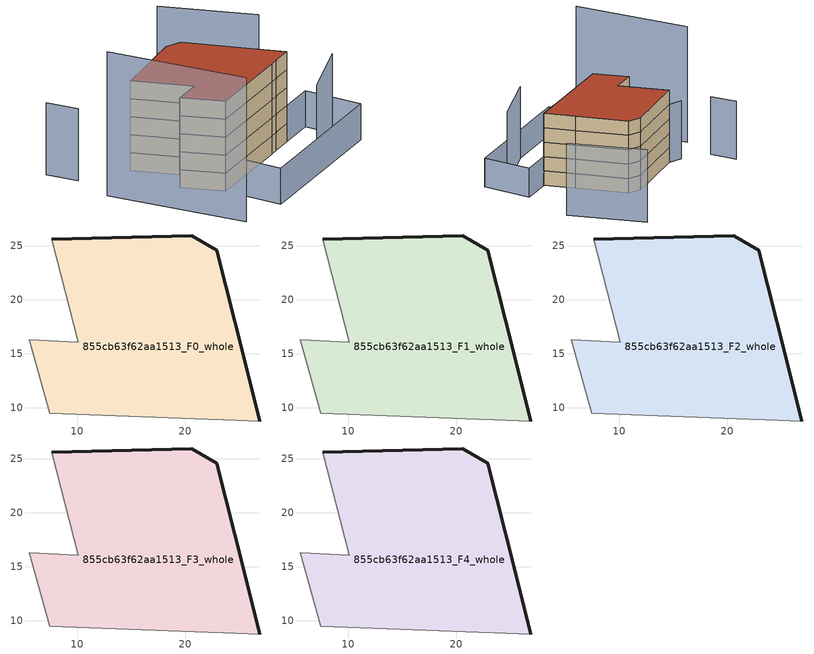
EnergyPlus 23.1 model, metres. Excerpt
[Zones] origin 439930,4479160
855cb63f62aa1513_F0_whole
 floor ground (EU_floor_Construction): 22.92,24.59 25.4,14.72 26.86,8.79 23.52,8.92 22.09,8.98 7.46,9.53 5.58,16.29 10.08,16.07 7.63,25.59 20.58,25.91 z0
 wall outside (EU_wall_Construction): 26.86,8.79 25.4,14.72 22.92,24.59 20.58,25.91 7.63,25.59 z0:3
 wall adiabatic (EU_wall_Construction): 7.63,25.59 10.08,16.07 5.58,16.29 7.46,9.53 22.09,8.98 23.52,8.92 26.86,8.79 z0:3
855cb63f62aa1513_F1_whole
 floor to 855cb63f62aa1513_F0_whole (EU_floor_Construction): 22.92,24.59 25.4,14.72 26.86,8.79 23.52,8.92 22.09,8.98 7.46,9.53 5.58,16.29 10.08,16.07 7.63,25.59 20.58,25.91 z3
 wall outside (EU_wall_Construction): 26.86,8.79 25.4,14.72 22.92,24.59 20.58,25.91 7.63,25.59 z3:6
 wall adiabatic (EU_wall_Construction): 7.63,25.59 10.08,16.07 5.58,16.29 7.46,9.53 22.09,8.98 23.52,8.92 26.86,8.79 z3:6
855cb63f62aa1513_F2_whole
 floor to 855cb63f62aa1513_F1_whole (EU_floor_Construction): 22.92,24.59 25.4,14.72 26.86,8.79 23.52,8.92 22.09,8.98 7.46,9.53 5.58,16.29 10.08,16.07 7.63,25.59 20.58,25.91 z6
 wall outside (EU_wall_Construction): 26.86,8.79 25.4,14.72 22.92,24.59 20.58,25.91 7.63,25.59 z6:9
 wall adiabatic (EU_wall_Construction): 7.63,25.59 10.08,16.07 5.58,16.29 7.46,9.53 22.09,8.98 23.52,8.92 26.86,8.79 z6:9
855cb63f62aa1513_F3_whole
 floor to 855cb63f62aa1513_F2_whole (EU_floor_Construction): 22.92,24.59 25.4,14.72 26.86,8.79 23.52,8.92 22.09,8.98 7.46,9.53 5.58,16.29 10.08,16.07 7.63,25.59 20.58,25.91 z9
 wall outside (EU_wall_Construction): 26.86,8.79 25.4,14.72 22.92,24.59 20.58,25.91 7.63,25.59 z9:12
 wall adiabatic (EU_wall_Construction): 7.63,25.59 10.08,16.07 5.58,16.29 7.46,9.53 22.09,8.98 23.52,8.92 26.86,8.79 z9:12
855cb63f62aa1513_F4_whole
 floor to 855cb63f62aa1513_F3_whole (EU_floor_Construction): 22.92,24.59 25.4,14.72 26.86,8.79 23.52,8.92 22.09,8.98 7.46,9.53 5.58,16.29 10.08,16.07 7.63,25.59 20.58,25.91 z12
 wall outside (EU_wall_Construction): 26.86,8.79 25.4,14.72 22.92,24.59 20.58,25.91 7.63,25.59 z12:15
 wall adiabatic (EU_wall_Construction): 7.63,25.59 10.08,16.07 5.58,16.29 7.46,9.53 22.09,8.98 23.52,8.92 26.86,8.79 z12:15
 roof outside (EU_roof_Construction): 26.86,8.79 25.4,14.72 22.92,24.59 20.58,25.91 7.63,25.59 10.08,16.07 5.58,16.29 7.46,9.53 22.09,8.98 23.52,8.92 z15
shading: 5.18,26.91 15.85,21.17 / 0.84,36.26 1.05,31 z0:12; -1.72,24.82 -0.71,2.16 z0:24; 18.51,-0.23 29.26,2.35 / 36.59,18.25 32.62,33.2 z0:15; 7.46,9.61 32.73,8.55 / 32.73,8.55 32.33,-0.87 / 32.33,-0.87 7.06,0.19 / 7.06,0.19 7.46,9.61 z0:6
[Building]
EU S2 Campaign: North Axis=0; Terrain=City; Solar Distribution=FullExterior
[Site:Location]
Madrid: Latitude=40.5; Longitude=-3.5; Time Zone=1; Elevation=609
[SizingPeriod:WeatherFileDays]
AnnualSizingPeriod: Begin Month=1; Begin Day of Month=1; End Month=12; End Day of Month=31; Day of Week for Start Day=Monday; Use Weather File Daylight Saving Period=No; Use Weather File Rain and Snow Indicators=No
[MATERIAL]
EU_InternalMass_Material: Roughness=MediumRough; Thickness=0.1; Conductivity=1; Density=1800; Specific Heat=900; Thermal Absorptance=0.9; Solar Absorptance=0.7; Visible Absorptance=0.7
[MATERIAL:NOMASS] Roughness=MediumRough; Thermal Absorptance=0.9; Solar Absorptance=0.7; Visible Absorptance=0.7
Name | Thermal Resistance
EU_wall_NoMass | 1.60022
EU_roof_NoMass | 1.57597
EU_floor_NoMass | 0.470652
[CONSTRUCTION]
EU_wall_Construction: EU_wall_NoMass
EU_roof_Construction: EU_roof_NoMass
EU_floor_Construction: EU_floor_NoMass
EU_InternalMass_Construction: EU_InternalMass_Material
[ZONE] Type=1; Multiplier=1; Ceiling Height=autocalculate; Floor Area=autocalculate; Part of Total Floor Area=Yes
Name | Volume
855cb63f62aa1513_F0_whole | 834.559
855cb63f62aa1513_F1_whole; 855cb63f62aa1513_F2_whole; 855cb63f62aa1513_F3_whole; 855cb63f62aa1513_F4_whole | 834.558
[INTERNALMASS] Construction=EU_InternalMass_Construction; Surface Area=278.186
Name | Zone or ZoneList
855cb63f62aa1513_F0_whole_EU_InternalMass | 855cb63f62aa1513_F0_whole
855cb63f62aa1513_F1_whole_EU_InternalMass | 855cb63f62aa1513_F1_whole
855cb63f62aa1513_F2_whole_EU_InternalMass | 855cb63f62aa1513_F2_whole
855cb63f62aa1513_F3_whole_EU_InternalMass | 855cb63f62aa1513_F3_whole
855cb63f62aa1513_F4_whole_EU_InternalMass | 855cb63f62aa1513_F4_whole
[OTHEREQUIPMENT] Fuel Type=Electricity; Design Level Calculation Method=Watts/Area; Power per Zone Floor Area=1; Fraction Latent=0; Fraction Radiant=0; Fraction Lost=0; Carbon Dioxide Generation Rate=0; EndUse Subcategory=EU_Step8_InternalGains
Name | Zone or ZoneList or Space or SpaceList | Schedule
EU_Step8_InternalGain_855cb63f62aa1513_F0_whole_f000 | 855cb63f62aa1513_F0_whole | EU_Step8_GainSchedule_855cb63f62aa1513_F0_whole_f000
EU_Step8_InternalGain_855cb63f62aa1513_F1_whole_f000 | 855cb63f62aa1513_F1_whole | EU_Step8_GainSchedule_855cb63f62aa1513_F1_whole_f000
EU_Step8_InternalGain_855cb63f62aa1513_F2_whole_f000 | 855cb63f62aa1513_F2_whole | EU_Step8_GainSchedule_855cb63f62aa1513_F2_whole_f000
EU_Step8_InternalGain_855cb63f62aa1513_F3_whole_f000 | 855cb63f62aa1513_F3_whole | EU_Step8_GainSchedule_855cb63f62aa1513_F3_whole_f000
EU_Step8_InternalGain_855cb63f62aa1513_F4_whole_f000 | 855cb63f62aa1513_F4_whole | EU_Step8_GainSchedule_855cb63f62aa1513_F4_whole_f000
[ZONEVENTILATION:DESIGNFLOWRATE] Schedule=EU_AlwaysOn; Design Flow Rate Calculation Method=AirChanges/Hour; Air Changes per Hour=0.480704; Ventilation Type=Natural; Fan Pressure Rise=0; Fan Total Efficiency=1; Constant Term Coefficient=1; Temperature Term Coefficient=0; Velocity Term Coefficient=0; Velocity Squared Term Coefficient=0; Minimum Indoor Temperature=-100; Maximum Indoor Temperature=100; Delta Temperature=-100; Minimum Outdoor Temperature=-100; Maximum Outdoor Temperature=100; Maximum Wind Speed=40
Name | Zone or ZoneList or Space or SpaceList
EU_ConstantAir_855cb63f62aa1513_F0_whole | 855cb63f62aa1513_F0_whole
EU_ConstantAir_855cb63f62aa1513_F1_whole | 855cb63f62aa1513_F1_whole
EU_ConstantAir_855cb63f62aa1513_F2_whole | 855cb63f62aa1513_F2_whole
EU_ConstantAir_855cb63f62aa1513_F3_whole | 855cb63f62aa1513_F3_whole
EU_ConstantAir_855cb63f62aa1513_F4_whole | 855cb63f62aa1513_F4_whole
[HVACTEMPLATE:THERMOSTAT] Constant Heating Setpoint=20; Constant Cooling Setpoint=50
EU_HeatOnly_855cb63f62aa1513_F0_whole; EU_HeatOnly_855cb63f62aa1513_F1_whole; EU_HeatOnly_855cb63f62aa1513_F2_whole; EU_HeatOnly_855cb63f62aa1513_F3_whole; EU_HeatOnly_855cb63f62aa1513_F4_whole
[HVACTEMPLATE:ZONE:IDEALLOADSAIRSYSTEM] System Availability Schedule=EU_AlwaysOn; Maximum Heating Supply Air Temperature=50; Minimum Cooling Supply Air Temperature=13; Maximum Heating Supply Air Humidity Ratio=0.0156; Minimum Cooling Supply Air Humidity Ratio=0.0077; Heating Limit=NoLimit; Cooling Limit=NoLimit; Heating Availability Schedule=EU_AlwaysOn; Cooling Availability Schedule=EU_CoolingOff; Dehumidification Control Type=ConstantSensibleHeatRatio; Cooling Sensible Heat Ratio=0.7; Dehumidification Setpoint=60; Humidification Control Type=None; Humidification Setpoint=30; Outdoor Air Method=None; Outdoor Air Flow Rate per Person=0.00944; Outdoor Air Flow Rate per Zone Floor Area=0; Outdoor Air Flow Rate per Zone=0; Demand Controlled Ventilation Type=None; Outdoor Air Economizer Type=NoEconomizer; Heat Recovery Type=None; Sensible Heat Recovery Effectiveness=0.7; Latent Heat Recovery Effectiveness=0.65
Name | Template Thermostat
855cb63f62aa1513_F0_whole | EU_HeatOnly_855cb63f62aa1513_F0_whole
855cb63f62aa1513_F1_whole | EU_HeatOnly_855cb63f62aa1513_F1_whole
855cb63f62aa1513_F2_whole | EU_HeatOnly_855cb63f62aa1513_F2_whole
855cb63f62aa1513_F3_whole | EU_HeatOnly_855cb63f62aa1513_F3_whole
855cb63f62aa1513_F4_whole | EU_HeatOnly_855cb63f62aa1513_F4_whole
[SIZING:ZONE] Zone Cooling Design Supply Air Temperature Input Method=SupplyAirTemperature; Zone Cooling Design Supply Air Temperature=13; Zone Heating Design Supply Air Temperature Input Method=SupplyAirTemperature; Zone Heating Design Supply Air Temperature=50; Zone Cooling Design Supply Air Humidity Ratio=0.008; Zone Heating Design Supply Air Humidity Ratio=0.008; Cooling Design Air Flow Method=DesignDay; Cooling Design Air Flow Rate=0; Cooling Minimum Air Flow per Zone Floor Area=0.000762; Cooling Minimum Air Flow=0; Cooling Minimum Air Flow Fraction=0.2; Heating Design Air Flow Method=DesignDay; Heating Design Air Flow Rate=0; Heating Maximum Air Flow per Zone Floor Area=0.002032; Heating Maximum Air Flow=0.141576; Heating Maximum Air Flow Fraction=0.3; Account for Dedicated Outdoor Air System=No; Dedicated Outdoor Air System Control Strategy=NeutralSupplyAir; Dedicated Outdoor Air Low Setpoint Temperature for Design=autosize; Dedicated Outdoor Air High Setpoint Temperature for Design=autosize; Zone Load Sizing Method=Sensible Load Only No Latent Load; Zone Latent Cooling Design Supply Air Humidity Ratio Input Method=HumidityRatioDifference; Zone Cooling Design Supply Air Humidity Ratio Difference=0.005; Zone Latent Heating Design Supply Air Humidity Ratio Input Method=HumidityRatioDifference; Zone Humidification Design Supply Air Humidity Ratio Difference=0.005
855cb63f62aa1513_F0_whole; 855cb63f62aa1513_F1_whole; 855cb63f62aa1513_F2_whole; 855cb63f62aa1513_F3_whole; 855cb63f62aa1513_F4_whole
[SCHEDULE:CONSTANT]
Name | Hourly Value
EU_AlwaysOn | 1
EU_CoolingOff | 0
[SCHEDULE:FILE] Column Number=1; Rows to Skip at Top=0; Number of Hours of Data=8760; Column Separator=Comma; Interpolate to Timestep=No; Minutes per Item=60; Adjust Schedule for Daylight Savings=Yes
Name | File
EU_Step8_GainSchedule_855cb63f62aa1513_F0_whole_f000 | ../../schedules/855cb63f62aa1513/855cb63f62aa1513_F0_whole_f000_gain.csv
EU_Step8_GainSchedule_855cb63f62aa1513_F1_whole_f000 | ../../schedules/855cb63f62aa1513/855cb63f62aa1513_F1_whole_f000_gain.csv
EU_Step8_GainSchedule_855cb63f62aa1513_F2_whole_f000 | ../../schedules/855cb63f62aa1513/855cb63f62aa1513_F2_whole_f000_gain.csv
EU_Step8_GainSchedule_855cb63f62aa1513_F3_whole_f000 | ../../schedules/855cb63f62aa1513/855cb63f62aa1513_F3_whole_f000_gain.csv
EU_Step8_GainSchedule_855cb63f62aa1513_F4_whole_f000 | ../../schedules/855cb63f62aa1513/855cb63f62aa1513_F4_whole_f000_gain.csv
